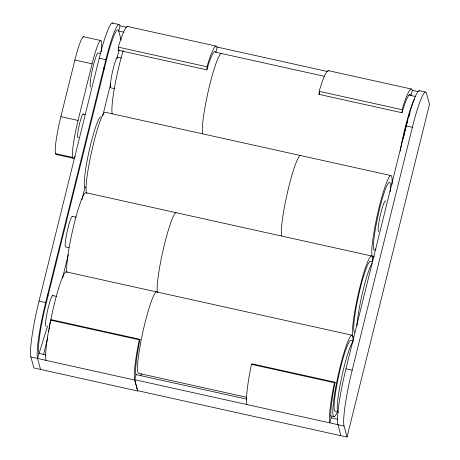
<?xml version="1.0" encoding="UTF-8"?>
<svg xmlns="http://www.w3.org/2000/svg" width="460" height="460" viewBox="0 0 460 460"><rect width="100%" height="100%" fill="white"/><g stroke="black" fill="none" stroke-linecap="round" stroke-linejoin="round"><path stroke-width="0.69" d="M215.861 52.584L215.418 51.629A41.866 4.801 -77.5 0 0 207.316 68.114L206.81 69.828L118.174 50.192L118.852 45.321A47.334 5.428 -77.5 0 1 128.012 26.686M206.81 69.828L207.489 64.958A47.334 5.428 -77.5 0 1 217.131 47.368L217.2 47.069L327.917 71.599M418.284 91.569L412.286 90.287L411.016 95.502L410.573 94.547A41.866 4.801 -77.5 0 0 402.471 111.032L401.965 112.746L318.998 94.363L319.677 89.499A47.334 5.428 -77.5 0 1 328.831 70.863M401.965 112.746L402.644 107.876A47.334 5.428 -77.5 0 1 412.286 90.287M137.684 391L134.751 379.73L135.976 374.9L135.706 373.244A41.866 4.801 -77.5 0 1 139.593 341.366L140.018 339.342L51.382 319.706L50.64 320.171L50.146 322.541A47.334 5.428 -77.5 0 0 46.046 360.398L134.682 380.035L137.684 391L33.896 367.937L30.895 356.971A47.334 5.428 -77.5 0 1 39.025 301.099L99.216 58.247A47.334 5.428 -77.5 0 1 112.855 23.259M140.018 339.342L139.276 339.808L138.782 342.183A47.334 5.428 -77.5 0 0 134.682 380.035M335.167 382.26L334.431 382.726L333.937 385.095A47.334 5.428 -77.5 0 0 329.837 422.953L331.131 417.818L330.861 416.162A41.866 4.801 -77.5 0 1 334.748 384.284L335.167 382.26L252.201 363.877L251.465 364.343L250.97 366.718A47.334 5.428 -77.5 0 0 246.87 404.57M135.976 374.9L136.045 374.601L246.761 399.13M126.534 27.284L119.985 25.777L118.715 30.992L121.164 40.072M217.131 47.368L215.93 52.285L324.547 76.349M56.655 154.261A31.619 3.622 -77.5 0 1 55.482 153.594A31.314 3.588 -77.5 0 1 60.858 116.633L74.888 60.03A31.314 3.588 -77.5 0 1 83.915 36.886M55.482 153.594L72.691 157.406A31.314 3.588 -77.5 0 1 78.068 120.445L92.098 63.842A31.314 3.588 -77.5 0 1 99.808 41.245A31.314 3.588 -77.5 0 1 101.131 51.945M40.537 369.409L37.536 358.443A47.334 5.428 -77.5 0 1 45.666 302.571L105.852 59.719A47.334 5.428 -77.5 0 1 119.985 25.777M43.522 354.695L47.662 338.008M62.485 278.202L68.35 254.524M81.989 199.508L85.094 186.967M102.701 115.937L110.636 83.898M116.851 58.828L119.094 49.778M140.766 375.9L141.283 373.808M347.053 437L344.051 426.035A47.334 5.428 -77.5 0 1 352.182 370.156L412.373 127.311A47.334 5.428 -77.5 0 1 426.5 93.368L429.502 104.334L347.053 437L340.82 435.689L337.542 422.838A47.334 5.428 -77.5 0 1 345.966 368.782L406.157 125.931A47.334 5.428 -77.5 0 1 419.802 90.942M30.895 356.971L37.536 358.443L47.564 326.042M118.174 50.192L118.513 49.047M318.998 94.363L319.504 92.65M344.051 426.035L134.751 379.73M419.129 90.683L425.345 92.063M328.164 70.599L411.131 88.981M112.188 23L118.829 24.472M127.34 26.427L215.976 46.063M408.923 95.042L415.673 96.537M83.473 36.714L100.677 40.526M319.142 91.316L402.109 109.698M118.318 47.144L206.954 66.78M117.49 57.161L121.428 58.035M100.797 53.59L98.026 52.975A17.365 1.989 -77.5 0 0 92.247 70.311A17.365 1.989 -77.5 0 0 90.706 86.888M406.157 125.931L412.373 127.311M99.216 58.247L105.852 59.719M74.888 60.03L92.098 63.842M114.804 88.682L110.866 87.814A15.697 1.8 -77.5 0 1 112.717 70.788A15.697 1.8 -77.5 0 1 117.869 57.603M390.747 175.519L105.024 112.217A41.745 4.784 -77.5 0 0 91.523 152.111A41.745 4.784 -77.5 0 0 87.026 193.654M83.059 114.034L85.134 114.494M60.858 116.633L78.068 120.445M56.166 154.474L73.376 158.286M371.375 255.944L85.652 192.642A41.745 4.784 -77.5 0 0 73.151 228.102A41.745 4.784 -77.5 0 0 66.936 272.55M372.726 261.82L370.225 261.268A36.294 4.157 -77.5 0 0 358.144 297.488A36.294 4.157 -77.5 0 0 354.93 332.137M72.289 216.332L76.228 217.2M68.948 247.71L65.665 246.98A15.697 1.8 -77.5 0 1 67.516 229.96A15.697 1.8 -77.5 0 1 72.668 216.775M351.745 335.144L66.021 271.848A41.745 4.784 -77.5 0 0 50.025 324.03M353.102 341.021L350.595 340.469A36.294 4.157 -77.5 0 0 338.514 376.694A36.294 4.157 -77.5 0 0 335.3 411.338L338.428 412.034A36.294 4.157 -77.5 0 1 341.32 378.925A36.294 4.157 -77.5 0 1 353.309 341.366M52.658 295.533L56.597 296.407M345.966 368.782L352.182 370.156M39.025 301.099L45.666 302.571M251.465 364.343L334.431 382.726M50.64 320.171L139.276 339.808M246.652 397.273L138.851 373.393A41.745 4.784 -77.5 0 1 142.548 333.54A41.745 4.784 -77.5 0 1 156.44 291.876M330.648 415.886L334.15 416.662M331.131 417.818L337.784 419.296M137.753 390.701L340.82 435.689M123.953 32.2L118.715 30.992L118.266 30.038A41.866 4.801 -77.5 0 0 107.508 55.884L44.746 309.103A41.866 4.801 -77.5 0 0 38.559 351.653L38.83 353.309L46.034 354.965M37.536 358.443L46.046 360.398M103.897 67.614L104.242 68.879M47.621 294.67L47.966 295.935M48.708 331.792A41.745 4.784 -77.5 0 1 48.921 330.429M49.151 329.038A41.745 4.784 -77.5 0 1 49.387 327.623M49.634 326.192A41.745 4.784 -77.5 0 1 49.893 324.754M46.034 326.18A15.697 1.8 -77.5 0 1 47.886 309.16A15.697 1.8 -77.5 0 1 53.038 295.975M337.554 411.51A41.745 4.784 -77.5 0 1 338.014 376.056A41.745 4.784 -77.5 0 1 353.113 340.153M78.436 137.149A12.075 1.386 -77.5 0 1 79.04 126.086A12.075 1.386 -77.5 0 1 83.352 114.367M75.101 156.342A31.619 3.622 -77.5 0 1 72.691 157.406M374.325 256.07A41.745 4.784 -77.5 0 1 379.201 207.034A41.745 4.784 -77.5 0 1 391.966 184.477M281.715 235.848A41.745 4.784 -77.5 0 1 287.627 191.82A41.745 4.784 -77.5 0 1 300.328 155.486M375.981 248.848A34.747 3.985 -77.5 0 1 379.753 208.225A34.747 3.985 -77.5 0 1 390.132 191.751M378.649 231.598A15.697 1.8 -77.5 0 1 380.478 214.647A15.697 1.8 -77.5 0 1 385.641 201.376M85.451 187.714A36.294 4.157 -77.5 0 1 88.671 153.071A36.294 4.157 -77.5 0 1 100.746 116.846M157.355 292.577A41.745 4.784 -77.5 0 1 163.576 248.135A41.745 4.784 -77.5 0 1 176.071 212.675M353.78 337.456A41.745 4.784 -77.5 0 1 359.933 287.029A41.745 4.784 -77.5 0 1 372.744 260.952M356.943 325.985A36.294 4.157 -77.5 0 1 362.854 291.255A36.294 4.157 -77.5 0 1 371.95 263.373M112.24 113.833A41.745 4.784 -77.5 0 1 123.263 50.473M202.659 133.866A41.745 4.784 -77.5 0 1 208.57 89.844A41.745 4.784 -77.5 0 1 221.271 53.504M400.188 151.121A41.745 4.784 -77.5 0 1 400.447 149.678M400.579 148.959A41.745 4.784 -77.5 0 1 414.397 99.36M403.345 138.322A36.294 4.157 -77.5 0 1 407.767 120.497M408.601 117.628A36.294 4.157 -77.5 0 1 410.05 113.034"/></g></svg>
